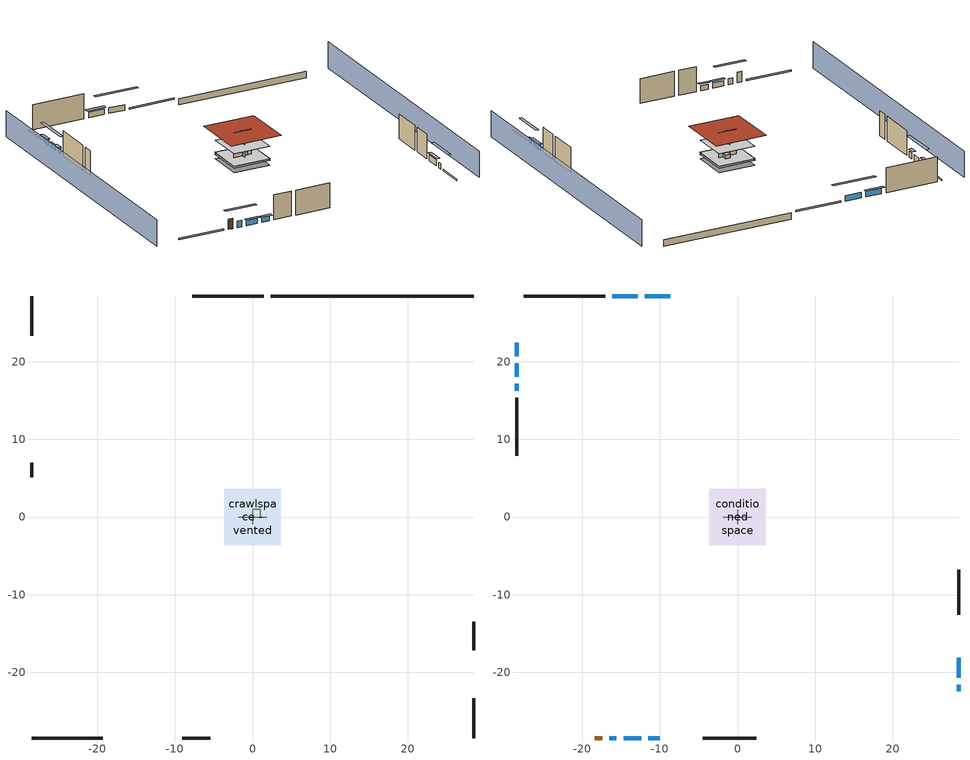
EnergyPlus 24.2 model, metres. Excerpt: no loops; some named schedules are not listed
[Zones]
air source heat pump airloop ret air zone
 floor adiabatic (AdiabaticConst): 0,0 0,1 1,1 1,0 z0
 wall adiabatic (AdiabaticConst): 0,1 0,0 1,0 1,1 0,1 z0:1
 ceiling adiabatic (AdiabaticConst): 1,0 1,1 0,1 0,0 z1
crawlspace - vented
 floor foundation (Slab2 construction): -3.61,-3.61 -3.61,3.61 3.61,3.61 3.61,-3.61 z-0.91
 wall outside (RimJoist1 construction): 1.44,28.46 -7.73,28.46 z0.3:0.61
 wall outside (RimJoist2 construction): 28.46,-28.46 28.46,-23.37 z0.3:0.61
 wall outside (RimJoist3 construction): -28.46,-28.46 -19.29,-28.46 z0.3:0.61
 wall outside (RimJoist4 construction): -28.46,28.46 -28.46,23.37 z0.3:0.61
 wall foundation (FoundationWall1 construction): 28.46,28.46 2.37,28.46 z-0.91:0.3
garage
 floor foundation (Slab1 construction): -3.66,-3.66 -3.66,3.66 3.66,3.66 3.66,-3.66 z0
 wall outside (Wall1 construction): 28.46,-17.18 28.46,-13.52 z0.3:5.18
 wall outside (Wall2 construction): -9.08,-28.46 -5.42,-28.46 z0.3:5.18
 wall outside (Wall9 construction): -28.46,6.97 -28.46,5.14 z0.3:5.18
 wall to conditioned space (Wall5 construction Reversed): 1.83,0 -1.83,0 z0.3:5.18
 wall to conditioned space (Wall6 construction Reversed): 0,0.91 0,-0.91 z0.3:5.18
conditioned space
 floor to crawlspace - vented (Floor1 construction): -3.61,-3.61 -3.61,3.61 3.61,3.61 3.61,-3.61 z0.3
 floor to garage (Floor2 construction): -3.66,-3.66 -3.66,3.66 3.66,3.66 3.66,-3.66 z0.3
 floor adiabatic (AdiabaticFloorConstruction): -3.61,-3.61 -3.61,3.61 3.61,3.61 3.61,-3.61 z2.74
 wall outside (AdiabaticWallConstruction 1): -18.36,-28.46 -17.45,-28.46 z0.3:2.34
 wall outside (AdiabaticWallConstruction): -8.66,28.46 -11.93,28.46 / -12.85,28.46 -16.12,28.46 / 28.46,-22.45 28.46,-21.63 z0.3:1.37; -28.46,22.45 -28.46,20.73 / -28.46,19.8 -28.46,18.09 z0.3:1.43; 28.46,-20.71 28.46,-18.11 z0.3:1.46; -16.52,-28.46 -15.61,-28.46 z0.3:1.53; -14.68,-28.46 -12.41,-28.46 z0.3:1.31; -11.48,-28.46 -10,-28.46 z0.3:1.28; -28.46,17.16 -28.46,16.26 z0.3:1.49
 wall outside (Wall3 construction): -17.05,28.46 -27.54,28.46 z0.3:5.18
 wall outside (Wall4 construction): 28.46,-12.59 28.46,-6.77 z0.3:5.18
 wall outside (Wall7 construction): -4.49,-28.46 2.4,-28.46 z0.3:5.18
 wall outside (Wall8 construction): -28.46,15.33 -28.46,7.9 z0.3:5.18
 window (WindowConstruction): -8.66,28.46 -11.92,28.46 z0.3:1.37
 window (WindowConstruction 9): -28.46,22.45 -28.46,20.73 z0.3:1.43
 window (WindowConstruction 1): -12.85,28.46 -16.12,28.46 z0.3:1.37
 window (WindowConstruction 2): 28.46,-22.45 28.46,-21.64 z0.3:1.37
 window (WindowConstruction 3): 28.46,-20.71 28.46,-18.11 z0.3:1.46
 window (WindowConstruction 4): -16.52,-28.46 -15.61,-28.46 z0.3:1.52
 window (WindowConstruction 5): -14.68,-28.46 -12.41,-28.46 z0.3:1.31
 window (WindowConstruction 6): -11.48,-28.46 -10,-28.46 z0.3:1.28
 window (WindowConstruction 7): -28.46,19.8 -28.46,18.09 z0.3:1.43
 window (WindowConstruction 8): -28.46,17.16 -28.46,16.26 z0.3:1.49
 door (Door): -18.36,-28.46 -17.45,-28.46 z0.3:2.34
 ceiling adiabatic (AdiabaticFloorConstruction): 3.61,-3.61 3.61,3.61 -3.61,3.61 -3.61,-3.61 z2.74
 roof outside (Roof1 construction): -5.14,5.14 -5.14,-5.14 5.14,-5.14 5.14,5.14 z5.18
shading: -33.04,28.46 -33.04,-28.46 / 33.04,-28.46 33.04,28.46 z0:5.18; -14.67,28.46 -5.92,28.46 -5.92,29.07 -14.67,29.07 z4.11; -28.46,20.43 -28.46,22.75 -29.07,22.75 -29.07,20.43 z1.74; -16.42,28.46 -12.55,28.46 -12.55,29.07 -16.42,29.07 z1.68; 28.46,-18.89 28.46,-25.19 29.07,-25.19 29.07,-18.89 z4.11; 28.46,-17.8 28.46,-21.01 29.07,-21.01 29.07,-17.8 z1.77; -12.87,-28.46 -19.26,-28.46 -19.26,-29.07 -12.87,-29.07 z4.27; -12.11,-28.46 -14.99,-28.46 -14.99,-29.07 -12.11,-29.07 z1.62; -9.7,-28.46 -11.79,-28.46 -11.79,-29.07 -9.7,-29.07 z1.58; -28.46,15.35 -28.46,22.55 -29.07,22.55 -29.07,15.35 z4.18; -28.46,15.96 -28.46,17.47 -29.07,17.47 -29.07,15.96 z1.8
[Building]
Building 1: Terrain=Suburbs
[Site:Location]
Portland Intl Arpt_OR: Latitude {deg}=45.59; Longitude {deg}=-122.6; Time Zone {hr}=-8; Elevation {m}=33; Keep Site Location Information=Yes
[Site:GroundTemperature:Shallow]
10.2558, 8.96328, 8.85977, 9.47314, 11.9355, 14.3863, 16.5111, 17.8571, 17.9714, 16.8767, 14.8061, 12.4304
[Site:WaterMainsTemperature]
Calculation Method=Schedule; Temperature Schedule=mains temperature schedule
[Material] Roughness=Rough; Thermal Absorptance=0.9
Name | Thickness {m} | Conductivity {W/m-K} | Density {kg/m3} | Specific Heat {J/kg-K} | Solar Absorptance | Visible Absorptance
asphalt or fiberglass shingles | 0.00635 | 0.162714 | 1121.4 | 1465.45 | 0.85 | 0.85
brick veneer | 0.1016 | 0.793375 | 1762.2 | 795.53 | 0.5 | 0.5
concrete 4.0 in. | 0.1016 | 1.803125 | 2242.8 | 837.4 | 0.7 | 0.7
concrete 8.0 in. | 0.2032 | 1.803125 | 2242.8 | 837.4 | 0.7 | 0.7
door material | 0.04445 | 0.0612267 | 512.64 | 1214.23 | 0.7 | 0.7
floor covering | 0.0127 | 0.0433444 | 54.468 | 1339.84 | 0.6 | 0.6
floor rigid ins; wall rigid ins | 0.512978 | 0.029427 | 32.04 | 1214.23 | 0.7 | 0.7
floor stud and cavity | 0.1397 | 0.923637 | 92.3553 | 1139.71 | 0.7 | 0.7
floor stud and cavity 1 | 0.1397 | 1.75129 | 37.0049 | 1207.88 | 0.7 | 0.7
furniture material conditioned space 1; furniture material garage 1 | 0.1524 | 0.115458 | 640.8 | 1214.23 | 0.6 | 0.6
gypsum board | 0.0127 | 0.160291 | 801 | 837.4 | 0.6 | 0.6
osb sheathing 0.5 in.; osb sheathing 0.5 in. 1; osb sheathing 0.5 in. 2 | 0.0127 | 0.115458 | 512.64 | 1214.23 | 0.7 | 0.7
osb sheathing 0.75 in. | 0.01905 | 0.115458 | 512.64 | 1214.23 | 0.7 | 0.7
rim joist stud and cavity | 0.0508 | 0.180795 | 50.32683 | 1063.81 | 0.6 | 0.6
roof rigid ins | 0.051816 | 0.029427 | 32.04 | 1214.23 | 0.7 | 0.7
roof stud and cavity | 0.2032 | 0.133729 | 78.34581 | 1123.46 | 0.7 | 0.7
soil 0.5 in. | 0.0127 | 1.9041 | 1842.3 | 418.7 | 0.7 | 0.7
wall stud and cavity | 0.1397 | 0.447971 | 139.0536 | 1170.24 | 0.6 | 0.6
wall stud and cavity 1 | 0.1397 | 0.118043 | 139.0536 | 1170.24 | 0.7 | 0.7
wall stud and cavity 2 | 0.1397 | 0.113903 | 139.0536 | 1170.24 | 0.7 | 0.7
wall stud and cavity 3 | 0.0889 | 0.380278 | 52.3479 | 1209.89 | 0.7 | 0.7
wall stud and cavity 4 | 0.0889 | 0.391764 | 83.0341 | 1211.67 | 0.7 | 0.7
wood siding; wood siding 1 | 0.0254 | 0.102417 | 544.68 | 1172.36 | 0.7 | 0.7
[Material:NoMass]
Adiabatic: Roughness=Rough; Thermal Resistance {m2-K/W}=176.1; Thermal Absorptance=0.9; Solar Absorptance=0.7; Visible Absorptance=0.7
[WindowMaterial:SimpleGlazingSystem]
WindowMaterial: U-Factor {W/m2-K}=2.78222; Solar Heat Gain Coefficient=0.56
[Construction]
AdiabaticConst: Adiabatic
AdiabaticFloorConstruction: floor stud and cavity 1, floor rigid ins, osb sheathing 0.75 in., floor covering
AdiabaticWallConstruction: wood siding, wall rigid ins, wall stud and cavity 3, gypsum board
AdiabaticWallConstruction 1: wood siding 1, wall rigid ins, wall stud and cavity 3, gypsum board
Door: door material
Floor1 construction; Floor2 construction: floor stud and cavity, osb sheathing 0.75 in., floor covering
FoundationWall1 construction: concrete 8.0 in.
furniture construction conditioned space 1: furniture material conditioned space 1
furniture construction garage 1: furniture material garage 1
PartitionWallConstruction: gypsum board, wall stud and cavity 4, gypsum board
RimJoist1 construction; RimJoist2 construction; RimJoist3 construction; RimJoist4 construction: brick veneer, rim joist stud and cavity
Roof1 construction: asphalt or fiberglass shingles, roof rigid ins, osb sheathing 0.75 in., roof stud and cavity, gypsum board
Slab1 construction: concrete 4.0 in.
Slab2 construction: soil 0.5 in.
Wall1 construction; Wall2 construction: brick veneer, osb sheathing 0.5 in., wall stud and cavity
Wall3 construction; Wall4 construction: brick veneer, osb sheathing 0.5 in., wall stud and cavity 1, gypsum board
Wall5 construction Reversed: gypsum board, wall stud and cavity 2, osb sheathing 0.5 in. 1
Wall6 construction Reversed: gypsum board, wall stud and cavity 2, osb sheathing 0.5 in. 2
Wall7 construction; Wall8 construction: brick veneer, osb sheathing 0.5 in. 1, wall stud and cavity 1, gypsum board
Wall9 construction: brick veneer, osb sheathing 0.5 in. 1, wall stud and cavity
WindowConstruction; WindowConstruction 1; WindowConstruction 2; WindowConstruction 3; WindowConstruction 4; WindowConstruction 5; WindowConstruction 6; WindowConstruction 7; WindowConstruction 8; WindowConstruction 9: WindowMaterial
[Zone] Multiplier=1
Name | Volume {m3} | Part of Total Floor Area
air source heat pump airloop ret air zone | 1 | No
conditioned space | 384.656 | Yes
crawlspace - vented | 63.543 | Yes
garage | 130.484 | Yes
[Space]
Name | Zone | Space Type | Volume {m3}
air source heat pump airloop ret air space | air source heat pump airloop ret air zone | Plenum Space Type
conditioned space 1 | conditioned space |  | 384.656
crawlspace - vented 1 | crawlspace - vented |  | 63.543
garage 1 | garage |  | 130.484
[SpaceList]
Plenum Space Type: air source heat pump airloop ret air space
[OtherEquipment] Design Level Calculation Method=EquipmentLevel
Name | Fuel Type | Zone or ZoneList or Space or SpaceList | Schedule | Design Level {W} | Fraction Latent | Fraction Radiant | Fraction Lost
air source heat pump airloop_0 RetCondToRP; air source heat pump airloop_0 RetSensLkToRP | None | air source heat pump airloop ret air space | Always On Discrete | 0 | 0 | 0 | 0
air source heat pump airloop_0 RetLatLkToRP | None | air source heat pump airloop ret air space | Always On Discrete | 0 | 1 | 0 | 0
air source heat pump airloop_0 SupCondToLv; air source heat pump airloop_0 SupSensLkToCond; mech vent house fan sensible load | None | conditioned space 1 | Always On Discrete | 0 | 0 | 0 | 0
air source heat pump airloop_0 SupLatLkToCond; mech vent house fan latent load | None | conditioned space 1 | Always On Discrete | 0 | 1 | 0 | 0
clothes dryer 1 | Electricity | conditioned space 1 | clothes_dryer | 0 | 0.015 | 0.081 | 0.85
cooking range 1 | Electricity | conditioned space 1 | cooking_range | 0 | 0.08 | 0.432 | 0.2
general water use latent | None | conditioned space 1 | general water use schedule | 25.6591 | 1 | 0 | 0
general water use sensible | None | conditioned space 1 | general water use schedule | -25.2881 | 0 | 0.6 | 0
air source heat pump airloop_0 RetCondToDZ; air source heat pump airloop_0 SupCondToDZ; air source heat pump airloop_0 SupSensLkToDZ | None | crawlspace - vented 1 | Always On Discrete | 0 | 0 | 0 | 0
air source heat pump airloop_0 SupLatLkToDZ | None | crawlspace - vented 1 | Always On Discrete | 0 | 1 | 0 | 0
water heater energy adjustment1 | Electricity | garage 1 | Always On Discrete | 0.01 | 0 | 0 | 1
water heater lat | None | garage 1 | Always On Discrete | 0 | 1 | 0 | 0
water heater sens | None | garage 1 | Always On Discrete | 0 | 0 | 0 | 0
[SurfaceProperty:IncidentSolarMultiplier] Incident Solar Multiplier=1; Incident Solar Multiplier Schedule=trans schedule winter=0.85 summer=0.7
Window1; Window10; Window2; Window3; Window4; Window5; Window6; Window7; Window8; Window9
[InternalMass]
Name | Construction | Zone or ZoneList | Space or SpaceList | Surface Area {m2}
furniture mass conditioned space 1 | furniture construction conditioned space 1 | conditioned space | conditioned space 1 | 63.09974
partition wall mass | PartitionWallConstruction | conditioned space | conditioned space 1 | 157.749
furniture mass garage 1 | furniture construction garage 1 | garage | garage 1 | 5.35122
[Lights] Design Level Calculation Method=LightingLevel; Return Air Fraction=0; Fraction Radiant=0.6; Fraction Visible=0.2; Fraction Replaceable=1
Name | Zone or ZoneList or Space or SpaceList | Schedule | Lighting Level {W}
interior lighting | conditioned space 1 | lighting_interior | 208.211
garage lighting | garage 1 | lighting_garage | 7.29944
[People]
occupants: Zone or ZoneList or Space or SpaceList=conditioned space 1; Number of People Schedule=occupants; Number of People Calculation Method=People; Number of People=1; Fraction Radiant=0.314171; Sensible Heat Fraction=0.56303; Activity Level Schedule=occupants activity schedule; Carbon Dioxide Generation Rate {m3/s-W}=0; Enable ASHRAE 55 Comfort Warnings=No; Mean Radiant Temperature Calculation Type=EnclosureAveraged
[ElectricEquipment] Design Level Calculation Method=EquipmentLevel
Name | Zone or ZoneList or Space or SpaceList | Schedule | Design Level {W} | Fraction Latent | Fraction Radiant | Fraction Lost
clothes dryer | conditioned space 1 | clothes_dryer | 9081.15 | 0.015 | 0.081 | 0.85
clothes washer | conditioned space 1 | clothes_washer | 636.528 | 0.03 | 0.162 | 0.7
cooking range | conditioned space 1 | cooking_range | 1549.12 | 0.08 | 0.432 | 0.2
dishwasher | conditioned space 1 | dishwasher | 980.885 | 0.3 | 0.18 | 0.4
fridge | conditioned space 1 | fridge schedule | 43.7215 | 0 | 0.6 | 0
mech vent bath fan 0 | conditioned space 1 | mech vent bath fan 0 schedule | 30 | 0 | 0 | 1
mech vent house fan | conditioned space 1 | mech vent house fan schedule | 0 | 0 | 0 | 1
mech vent house fan cfis | conditioned space 1 | mech vent house fan cfis schedule | 0 | 0 | 0 | 0
mech vent range fan 0 | conditioned space 1 | mech vent range fan 0 schedule | 30 | 0 | 0 | 1
misc plug loads | conditioned space 1 | plug_loads_other | 273.366 | 0.021 | 0.558 | 0.049
misc tv | conditioned space 1 | plug_loads_tv | 312.106 | 0 | 0.6 | 0
whole house fan | conditioned space 1 | Always On Discrete | 0 | 0 | 0 | 1
freezer | garage 1 | freezer schedule | 194.914 | 0 | 0.6 | 0
fridge 1 | garage 1 | fridge schedule 1 | 90.9498 | 0 | 0.6 | 0
[ZoneInfiltration:DesignFlowRate] Schedule=Always On Discrete
Name | Zone or ZoneList or Space or SpaceList | Design Flow Rate Calculation Method | Design Flow Rate {m3/s} | Air Changes per Hour {1/hr} | Constant Term Coefficient | Temperature Term Coefficient | Velocity Term Coefficient | Velocity Squared Term Coefficient
infil flow; natural vent flow; whole house fan flow | conditioned space 1 | Flow/Zone | 0
crawlspace_vented 1 duct leakage imbalance infil flow | crawlspace - vented 1 | Flow/Zone | 0
infil crawlspace - vented 1 | crawlspace - vented 1 | AirChanges/Hour |  | 2.6013 | 1 | 0 | 0 | 0
[ZoneMixing] Schedule=Always On Continuous; Design Flow Rate Calculation Method=Flow/Zone; Design Flow Rate {m3/s}=0
Name | Zone or Space | Source Zone or Space
air source heat pump airloop_0 ZoneMixDZToCond mix | conditioned space | crawlspace - vented
air source heat pump airloop_0 ZoneMixCondToDZ mix | crawlspace - vented | conditioned space
[SurfaceProperty:ExposedFoundationPerimeter] Exposed Perimeter Calculation Method=TotalExposedPerimeter
Name | Total Exposed Perimeter {m}
Slab2 | 26.09088
Slab1 | 18.288
[ZoneInfiltration:EffectiveLeakageArea]
infil garage 1: Zone or Space=garage 1; Schedule=Always On Discrete; Effective Air Leakage Area {cm2}=407.755; Stack Coefficient=0.000129147; Wind Coefficient=4.64657e-05
[AvailabilityManager:Scheduled]
air source heat pump airloop Availability Manager: Schedule=Always On Discrete
[AirLoopHVAC:ReturnPlenum]
Air Loop HVAC Return Plenum 1: Zone=air source heat pump airloop ret air zone
[WaterUse:Equipment]
dishwasher: Peak Flow Rate {m3/s}=8.75778e-06; Flow Rate Fraction Schedule=hot_water_dishwasher
[Foundation:Kiva] Wall Depth Below Slab {m}=0.2032
Name | Initial Indoor Air Temperature {C} | Wall Height Above Grade {m}
Foundation Kiva 1 | 13.4258 | 0.1016
Foundation Kiva 2 | 8.24991 | 0.3048
[Foundation:Kiva:Settings]
Soil Conductivity {W/m-K}=1.9041; Soil Density {kg/m3}=1842.3; Soil Specific Heat {J/kg-K}=418.7; Ground Solar Absorptivity=0.9; Ground Thermal Absorptivity=0.9; Ground Surface Roughness {m}=0.03; Far-Field Width {m}=40; Deep-Ground Boundary Condition=ZeroFlux; Deep-Ground Depth {m}=40; Minimum Cell Dimension {m}=0.2; Maximum Cell Growth Coefficient=3; Simulation Timestep=Timestep
[Exterior:Lights]
exterior lighting: Schedule=exterior lighting schedule; Design Level {W}=7.09205
[EnergyManagementSystem:GlobalVariable]
air_source_heat_pump_airloop_0_DuctImbalLkExhFanEquivCond
air_source_heat_pump_airloop_0_DuctImbalLkExhFanEquivDZ
air_source_heat_pump_airloop_0_DuctImbalLkSupFanEquivCond
air_source_heat_pump_airloop_0_DuctImbalLkSupFanEquivDZ
air_source_heat_pump_airloop_0_DZ_T
air_source_heat_pump_airloop_0_DZ_W
air_source_heat_pump_airloop_0_RetCondToDZ
air_source_heat_pump_airloop_0_RetCondToRP
air_source_heat_pump_airloop_0_RetLatLkToRP
air_source_heat_pump_airloop_0_RetSensLkToRP
air_source_heat_pump_airloop_0_SupCondToDZ
air_source_heat_pump_airloop_0_SupCondToLv
air_source_heat_pump_airloop_0_SupLatLkToCond
air_source_heat_pump_airloop_0_SupLatLkToDZ
air_source_heat_pump_airloop_0_SupSensLkToCond
air_source_heat_pump_airloop_0_SupSensLkToDZ
air_source_heat_pump_airloop_0_ZoneMixCondToDZ
air_source_heat_pump_airloop_0_ZoneMixDZToCond
air_source_heat_pump_airloop_AH_MFR
air_source_heat_pump_airloop_AH_Tout
air_source_heat_pump_airloop_AH_VFR
air_source_heat_pump_airloop_AH_Wout
air_source_heat_pump_airloop_Fan_RTF
air_source_heat_pump_airloop_RA_T
air_source_heat_pump_airloop_Ra_W
infil_program_Qfan
infil_program_Qinf
natural_vent_program_Qnv
natural_vent_program_Qwhf
[EnergyManagementSystem:Sensor]
Name | Output:Variable or Output:Meter Index Key | Output:Variable or Output:Meter
airflow_gain | infil flow | Infiltration Sensible Heat Gain Energy
airflow_gain_1 | natural vent flow | Infiltration Sensible Heat Gain Energy
airflow_gain_2 | whole house fan flow | Infiltration Sensible Heat Gain Energy
airflow_loss | infil flow | Infiltration Sensible Heat Loss Energy
airflow_loss_1 | natural vent flow | Infiltration Sensible Heat Loss Energy
airflow_loss_2 | whole house fan flow | Infiltration Sensible Heat Loss Energy
air_source_heat_pump_airloop_0_DZ_T_s | crawlspace - vented | Zone Air Temperature
air_source_heat_pump_airloop_0_DZ_W_s | crawlspace - vented | Zone Mean Air Humidity Ratio
air_source_heat_pump_airloop_AH_MFR_s | Node 6 | System Node Mass Flow Rate
air_source_heat_pump_airloop_AH_Tout_s | Node 6 | System Node Temperature
air_source_heat_pump_airloop_AH_VFR_s | Node 6 | System Node Current Density Volume Flow Rate
air_source_heat_pump_airloop_AH_Wout_s | Node 6 | System Node Humidity Ratio
air_source_heat_pump_airloop_RA_T_s | Node 9 | System Node Temperature
air_source_heat_pump_airloop_Ra_W_s | Node 9 | System Node Humidity Ratio
clg_load_cond |  | Cooling:EnergyTransfer:Zone:CONDITIONED SPACE
clg_load_duct |  | Cooling:EnergyTransfer:Zone:AIR SOURCE HEAT PUMP AIRLOOP RET AIR ZONE
clg_sp_s; clg_sp_s_1 | cooling setpoint | Schedule Value
clothes_dryer_exhaust_0_sch_s | clothes_dryer | Schedule Value
cool_season | cooling season schedule | Schedule Value
ducts_conv | air source heat pump airloop_0 RetCondToRP | Other Equipment Convective Heating Energy
ducts_conv_1 | air source heat pump airloop_0 RetLatLkToRP | Other Equipment Convective Heating Energy
ducts_conv_2 | air source heat pump airloop_0 RetSensLkToRP | Other Equipment Convective Heating Energy
ducts_conv_3 | air source heat pump airloop_0 SupCondToLv | Other Equipment Convective Heating Energy
ducts_conv_4 | air source heat pump airloop_0 SupLatLkToCond | Other Equipment Convective Heating Energy
ducts_conv_5 | air source heat pump airloop_0 SupSensLkToCond | Other Equipment Convective Heating Energy
ducts_rad | air source heat pump airloop_0 RetCondToRP | Other Equipment Radiant Heating Energy
ducts_rad_1 | air source heat pump airloop_0 RetLatLkToRP | Other Equipment Radiant Heating Energy
ducts_rad_2 | air source heat pump airloop_0 RetSensLkToRP | Other Equipment Radiant Heating Energy
ducts_rad_3 | air source heat pump airloop_0 SupCondToLv | Other Equipment Radiant Heating Energy
ducts_rad_4 | air source heat pump airloop_0 SupLatLkToCond | Other Equipment Radiant Heating Energy
ducts_rad_5 | air source heat pump airloop_0 SupSensLkToCond | Other Equipment Radiant Heating Energy
fridge_tin_s_1 | garage | Zone Mean Air Temperature
htg_load_cond |  | Heating:EnergyTransfer:Zone:CONDITIONED SPACE
htg_load_duct |  | Heating:EnergyTransfer:Zone:AIR SOURCE HEAT PUMP AIRLOOP RET AIR ZONE
htg_sp_s; htg_sp_s_1 | heating setpoint | Schedule Value
ig_ee_conv | clothes dryer | Electric Equipment Convective Heating Energy
ig_ee_conv_2 | cooking range | Electric Equipment Convective Heating Energy
ig_ee_conv_3 | dishwasher | Electric Equipment Convective Heating Energy
ig_ee_conv_4 | fridge | Electric Equipment Convective Heating Energy
ig_ee_conv_5 | misc plug loads | Electric Equipment Convective Heating Energy
ig_ee_conv_6 | misc tv | Electric Equipment Convective Heating Energy
ig_ee_conv_7 | whole house fan | Electric Equipment Convective Heating Energy
ig_ee_rad | clothes dryer | Electric Equipment Radiant Heating Energy
ig_ee_rad_2 | cooking range | Electric Equipment Radiant Heating Energy
ig_ee_rad_3 | dishwasher | Electric Equipment Radiant Heating Energy
ig_ee_rad_4 | fridge | Electric Equipment Radiant Heating Energy
ig_ee_rad_5 | misc plug loads | Electric Equipment Radiant Heating Energy
ig_ee_rad_6 | misc tv | Electric Equipment Radiant Heating Energy
ig_ee_rad_7 | whole house fan | Electric Equipment Radiant Heating Energy
ig_lgt_conv | interior lighting | Lights Convective Heating Energy
ig_lgt_rad | interior lighting | Lights Radiant Heating Energy
ig_lgt_vis | interior lighting | Lights Visible Radiation Heating Energy
ig_oe_conv | clothes dryer 1 | Other Equipment Convective Heating Energy
ig_oe_conv_1 | cooking range 1 | Other Equipment Convective Heating Energy
ig_oe_conv_2 | general water use latent | Other Equipment Convective Heating Energy
ig_oe_conv_3 | general water use sensible | Other Equipment Convective Heating Energy
ig_oe_rad | clothes dryer 1 | Other Equipment Radiant Heating Energy
ig_oe_rad_1 | cooking range 1 | Other Equipment Radiant Heating Energy
ig_oe_rad_2 | general water use latent | Other Equipment Radiant Heating Energy
ig_oe_rad_3 | general water use sensible | Other Equipment Radiant Heating Energy
ig_ppl_conv | occupants | People Convective Heating Energy
ig_ppl_rad | occupants | People Radiant Heating Energy
im_conv | furniture mass conditioned space 1 | Surface Inside Face Convection Heat Gain Energy
im_conv_1 | partition wall mass | Surface Inside Face Convection Heat Gain Energy
im_ig | furniture mass conditioned space 1 | Surface Inside Face Internal Gains Radiation Heat Gain Energy
im_ig_1 | partition wall mass | Surface Inside Face Internal Gains Radiation Heat Gain Energy
im_lgt | furniture mass conditioned space 1 | Surface Inside Face Lights Radiation Heat Gain Energy
im_lgt_1 | partition wall mass | Surface Inside Face Lights Radiation Heat Gain Energy
im_sol | furniture mass conditioned space 1 | Surface Inside Face Solar Radiation Heat Gain Energy
im_sol_1 | partition wall mass | Surface Inside Face Solar Radiation Heat Gain Energy
im_surf | furniture mass conditioned space 1 | Surface Inside Face Net Surface Thermal Radiation Heat Gain Energy
im_surf_1 | partition wall mass | Surface Inside Face Net Surface Thermal Radiation Heat Gain Energy
mech_vent_bath_fan_0_sch_s | mech vent bath fan 0 schedule | Schedule Value
mech_vent_range_fan_0_sch_s | mech vent range fan 0 schedule | Schedule Value
mv_conv | mech vent bath fan 0 | Electric Equipment Convective Heating Energy
mv_conv_1 | mech vent house fan | Electric Equipment Convective Heating Energy
mv_conv_2 | mech vent house fan cfis | Electric Equipment Convective Heating Energy
mv_conv_3 | mech vent range fan 0 | Electric Equipment Convective Heating Energy
mv_conv_4 | mech vent house fan latent load | Other Equipment Convective Heating Energy
mv_conv_5 | mech vent house fan sensible load | Other Equipment Convective Heating Energy
mv_rad | mech vent bath fan 0 | Electric Equipment Radiant Heating Energy
mv_rad_1 | mech vent house fan | Electric Equipment Radiant Heating Energy
